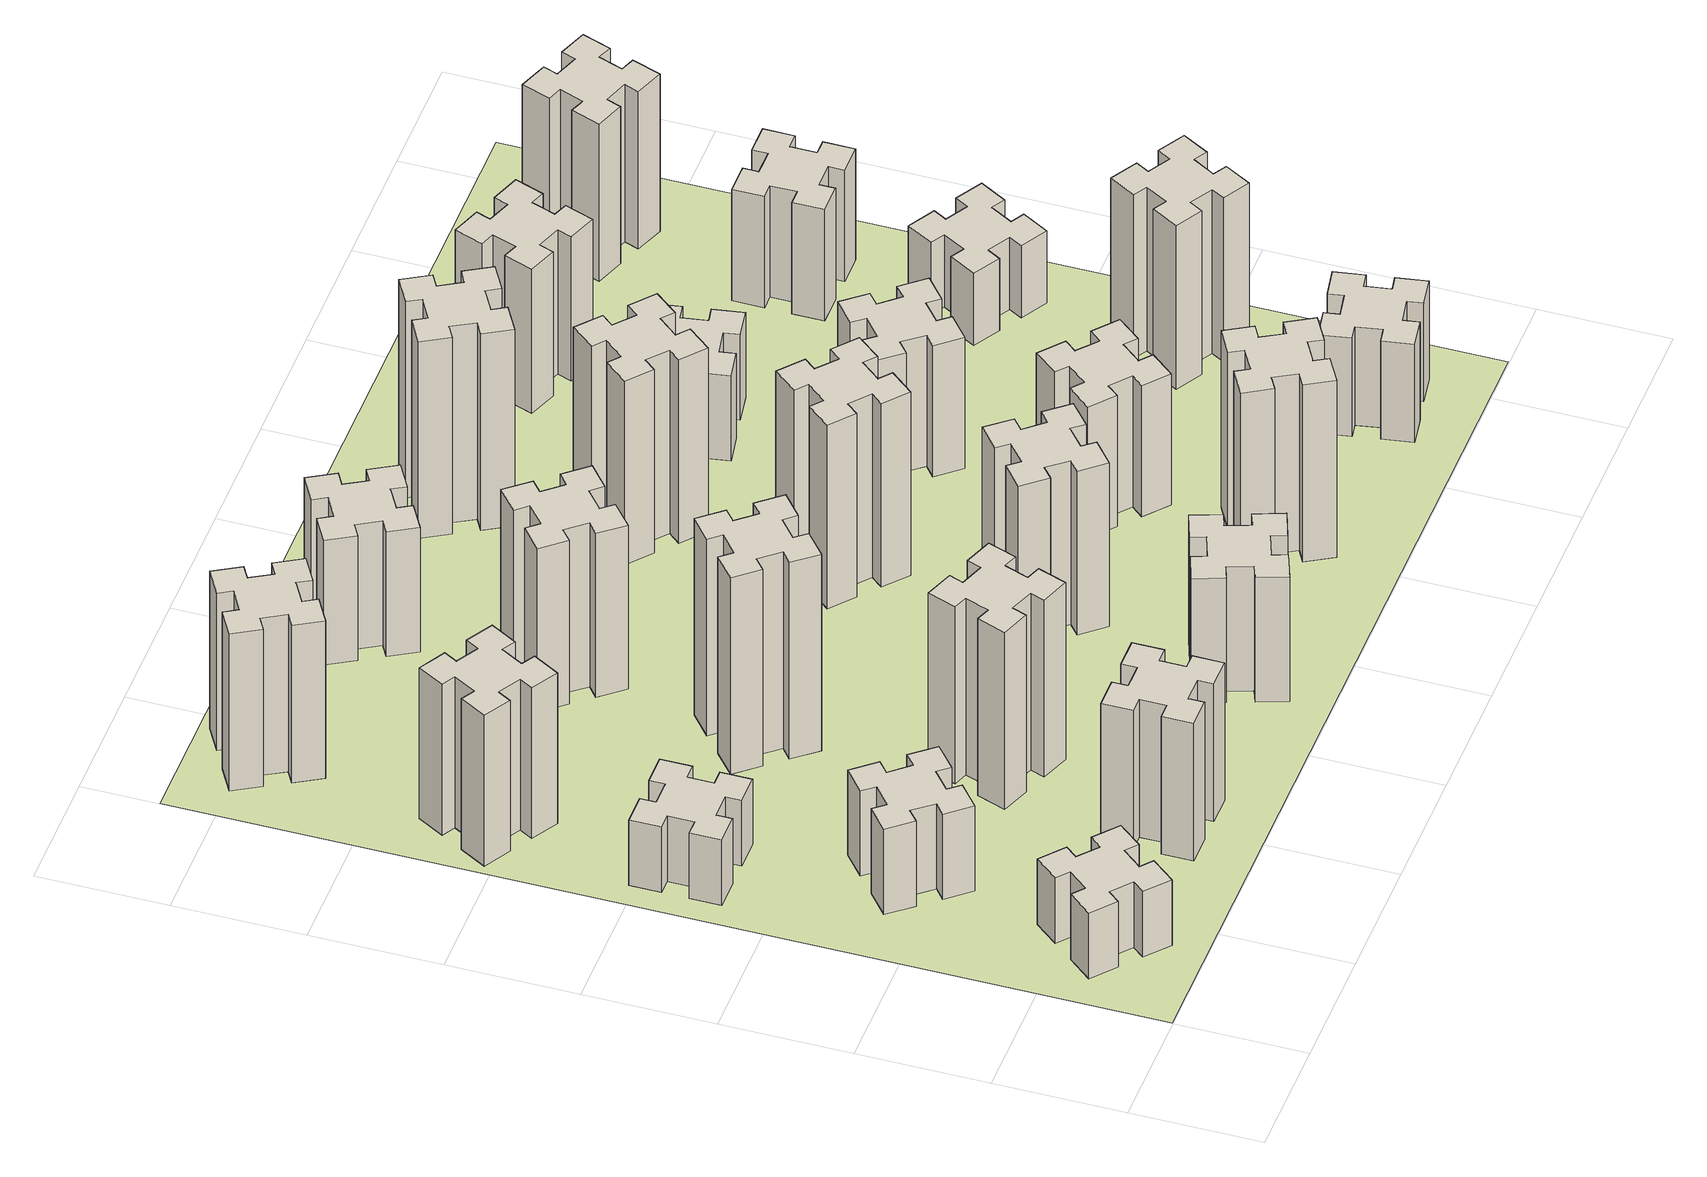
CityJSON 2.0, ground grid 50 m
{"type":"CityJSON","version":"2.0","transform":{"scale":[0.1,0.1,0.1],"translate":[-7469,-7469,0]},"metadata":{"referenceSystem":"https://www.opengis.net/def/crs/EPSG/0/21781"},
"CityObjects":{
"building1":{"type":"Building","attributes":{"class":"1000","function":"1000","usage":"1000","yearOfConstruction":2016,"roofType":"1000","measuredHeight":30,"storeysAboveGround":30,"storeysBelowGround":0},"geometry":[{"type":"Solid","lod":"1","boundaries":[[[[0,1,2,3,4,5,6,7,8,9,10,11,12,13,14,15,16,17,18,19]],[[17,16,20,21]],[[16,15,22,20]],[[15,14,23,22]],[[14,13,24,23]],[[13,12,25,24]],[[12,11,26,25]],[[11,10,27,26]],[[10,9,28,27]],[[9,8,29,28]],[[8,7,30,29]],[[7,6,31,30]],[[6,5,32,31]],[[5,4,33,32]],[[4,3,34,33]],[[3,2,35,34]],[[2,1,36,35]],[[1,0,37,36]],[[0,19,38,37]],[[19,18,39,38]],[[18,17,21,39]],[[24,25,26,27,28,29,30,31,32,33,34,35,36,37,38,39,21,20,22,23]]]]}]},
"building2":{"type":"Building","attributes":{"class":"1000","function":"1000","usage":"1000","yearOfConstruction":2016,"roofType":"1000","measuredHeight":39,"storeysAboveGround":30,"storeysBelowGround":0},"geometry":[{"type":"Solid","lod":"1","boundaries":[[[[40,41,42,43,44,45,46,47,48,49,50,51,52,53,54,55,56,57,58,59]],[[57,56,60,61]],[[56,55,62,60]],[[55,54,63,62]],[[54,53,64,63]],[[53,52,65,64]],[[52,51,66,65]],[[51,50,67,66]],[[50,49,68,67]],[[49,48,69,68]],[[48,47,70,69]],[[47,46,71,70]],[[46,45,72,71]],[[45,44,73,72]],[[44,43,74,73]],[[43,42,75,74]],[[42,41,76,75]],[[41,40,77,76]],[[40,59,78,77]],[[59,58,79,78]],[[58,57,61,79]],[[64,65,66,67,68,69,70,71,72,73,74,75,76,77,78,79,61,60,62,63]]]]}]},
"building3":{"type":"Building","attributes":{"class":"1000","function":"1000","usage":"1000","yearOfConstruction":2016,"roofType":"1000","measuredHeight":30,"storeysAboveGround":30,"storeysBelowGround":0},"geometry":[{"type":"Solid","lod":"1","boundaries":[[[[80,81,82,83,84,85,86,87,88,89,90,91,92,93,94,95,96,97,98,99]],[[97,96,100,101]],[[96,95,102,100]],[[95,94,103,102]],[[94,93,104,103]],[[93,92,105,104]],[[92,91,106,105]],[[91,90,107,106]],[[90,89,108,107]],[[89,88,109,108]],[[88,87,110,109]],[[87,86,111,110]],[[86,85,112,111]],[[85,84,113,112]],[[84,83,114,113]],[[83,82,115,114]],[[82,81,116,115]],[[81,80,117,116]],[[80,99,118,117]],[[99,98,119,118]],[[98,97,101,119]],[[104,105,106,107,108,109,110,111,112,113,114,115,116,117,118,119,101,100,102,103]]]]}]},
"building4":{"type":"Building","attributes":{"class":"1000","function":"1000","usage":"1000","yearOfConstruction":2016,"roofType":"1000","measuredHeight":69,"storeysAboveGround":30,"storeysBelowGround":0},"geometry":[{"type":"Solid","lod":"1","boundaries":[[[[120,121,122,123,124,125,126,127,128,129,130,131,132,133,134,135,136,137,138,139]],[[137,136,140,141]],[[136,135,142,140]],[[135,134,143,142]],[[134,133,144,143]],[[133,132,145,144]],[[132,131,146,145]],[[131,130,147,146]],[[130,129,148,147]],[[129,128,149,148]],[[128,127,150,149]],[[127,126,151,150]],[[126,125,152,151]],[[125,124,153,152]],[[124,123,154,153]],[[123,122,155,154]],[[122,121,156,155]],[[121,120,157,156]],[[120,139,158,157]],[[139,138,159,158]],[[138,137,141,159]],[[144,145,146,147,148,149,150,151,152,153,154,155,156,157,158,159,141,140,142,143]]]]}]},
"building5":{"type":"Building","attributes":{"class":"1000","function":"1000","usage":"1000","yearOfConstruction":2016,"roofType":"1000","measuredHeight":63,"storeysAboveGround":30,"storeysBelowGround":0},"geometry":[{"type":"Solid","lod":"1","boundaries":[[[[160,161,162,163,164,165,166,167,168,169,170,171,172,173,174,175,176,177,178,179]],[[177,176,180,181]],[[176,175,182,180]],[[175,174,183,182]],[[174,173,184,183]],[[173,172,185,184]],[[172,171,186,185]],[[171,170,187,186]],[[170,169,188,187]],[[169,168,189,188]],[[168,167,190,189]],[[167,166,191,190]],[[166,165,192,191]],[[165,164,193,192]],[[164,163,194,193]],[[163,162,195,194]],[[162,161,196,195]],[[161,160,197,196]],[[160,179,198,197]],[[179,178,199,198]],[[178,177,181,199]],[[184,185,186,187,188,189,190,191,192,193,194,195,196,197,198,199,181,180,182,183]]]]}]},
"building6":{"type":"Building","attributes":{"class":"1000","function":"1000","usage":"1000","yearOfConstruction":2016,"roofType":"1000","measuredHeight":72,"storeysAboveGround":30,"storeysBelowGround":0},"geometry":[{"type":"Solid","lod":"1","boundaries":[[[[200,201,202,203,204,205,206,207,208,209,210,211,212,213,214,215,216,217,218,219]],[[217,216,220,221]],[[216,215,222,220]],[[215,214,223,222]],[[214,213,224,223]],[[213,212,225,224]],[[212,211,226,225]],[[211,210,227,226]],[[210,209,228,227]],[[209,208,229,228]],[[208,207,230,229]],[[207,206,231,230]],[[206,205,232,231]],[[205,204,233,232]],[[204,203,234,233]],[[203,202,235,234]],[[202,201,236,235]],[[201,200,237,236]],[[200,219,238,237]],[[219,218,239,238]],[[218,217,221,239]],[[224,225,226,227,228,229,230,231,232,233,234,235,236,237,238,239,221,220,222,223]]]]}]},
"building7":{"type":"Building","attributes":{"class":"1000","function":"1000","usage":"1000","yearOfConstruction":2016,"roofType":"1000","measuredHeight":81,"storeysAboveGround":30,"storeysBelowGround":0},"geometry":[{"type":"Solid","lod":"1","boundaries":[[[[240,241,242,243,244,245,246,247,248,249,250,251,252,253,254,255,256,257,258,259]],[[257,256,260,261]],[[256,255,262,260]],[[255,254,263,262]],[[254,253,264,263]],[[253,252,265,264]],[[252,251,266,265]],[[251,250,267,266]],[[250,249,268,267]],[[249,248,269,268]],[[248,247,270,269]],[[247,246,271,270]],[[246,245,272,271]],[[245,244,273,272]],[[244,243,274,273]],[[243,242,275,274]],[[242,241,276,275]],[[241,240,277,276]],[[240,259,278,277]],[[259,258,279,278]],[[258,257,261,279]],[[264,265,266,267,268,269,270,271,272,273,274,275,276,277,278,279,261,260,262,263]]]]}]},
"building8":{"type":"Building","attributes":{"class":"1000","function":"1000","usage":"1000","yearOfConstruction":2016,"roofType":"1000","measuredHeight":90,"storeysAboveGround":30,"storeysBelowGround":0},"geometry":[{"type":"Solid","lod":"1","boundaries":[[[[280,281,282,283,284,285,286,287,288,289,290,291,292,293,294,295,296,297,298,299]],[[297,296,300,301]],[[296,295,302,300]],[[295,294,303,302]],[[294,293,304,303]],[[293,292,305,304]],[[292,291,306,305]],[[291,290,307,306]],[[290,289,308,307]],[[289,288,309,308]],[[288,287,310,309]],[[287,286,311,310]],[[286,285,312,311]],[[285,284,313,312]],[[284,283,314,313]],[[283,282,315,314]],[[282,281,316,315]],[[281,280,317,316]],[[280,299,318,317]],[[299,298,319,318]],[[298,297,301,319]],[[304,305,306,307,308,309,310,311,312,313,314,315,316,317,318,319,301,300,302,303]]]]}]},
"building9":{"type":"Building","attributes":{"class":"1000","function":"1000","usage":"1000","yearOfConstruction":2016,"roofType":"1000","measuredHeight":75,"storeysAboveGround":30,"storeysBelowGround":0},"geometry":[{"type":"Solid","lod":"1","boundaries":[[[[320,321,322,323,324,325,326,327,328,329,330,331,332,333,334,335,336,337,338,339]],[[337,336,340,341]],[[336,335,342,340]],[[335,334,343,342]],[[334,333,344,343]],[[333,332,345,344]],[[332,331,346,345]],[[331,330,347,346]],[[330,329,348,347]],[[329,328,349,348]],[[328,327,350,349]],[[327,326,351,350]],[[326,325,352,351]],[[325,324,353,352]],[[324,323,354,353]],[[323,322,355,354]],[[322,321,356,355]],[[321,320,357,356]],[[320,339,358,357]],[[339,338,359,358]],[[338,337,341,359]],[[344,345,346,347,348,349,350,351,352,353,354,355,356,357,358,359,341,340,342,343]]]]}]},
"building10":{"type":"Building","attributes":{"class":"1000","function":"1000","usage":"1000","yearOfConstruction":2016,"roofType":"1000","measuredHeight":57,"storeysAboveGround":30,"storeysBelowGround":0},"geometry":[{"type":"Solid","lod":"1","boundaries":[[[[360,361,362,363,364,365,366,367,368,369,370,371,372,373,374,375,376,377,378,379]],[[377,376,380,381]],[[376,375,382,380]],[[375,374,383,382]],[[374,373,384,383]],[[373,372,385,384]],[[372,371,386,385]],[[371,370,387,386]],[[370,369,388,387]],[[369,368,389,388]],[[368,367,390,389]],[[367,366,391,390]],[[366,365,392,391]],[[365,364,393,392]],[[364,363,394,393]],[[363,362,395,394]],[[362,361,396,395]],[[361,360,397,396]],[[360,379,398,397]],[[379,378,399,398]],[[378,377,381,399]],[[384,385,386,387,388,389,390,391,392,393,394,395,396,397,398,399,381,380,382,383]]]]}]},
"building11":{"type":"Building","attributes":{"class":"1000","function":"1000","usage":"1000","yearOfConstruction":2016,"roofType":"1000","measuredHeight":57,"storeysAboveGround":30,"storeysBelowGround":0},"geometry":[{"type":"Solid","lod":"1","boundaries":[[[[400,401,402,403,404,405,406,407,408,409,410,411,412,413,414,415,416,417,418,419]],[[417,416,420,421]],[[416,415,422,420]],[[415,414,423,422]],[[414,413,424,423]],[[413,412,425,424]],[[412,411,426,425]],[[411,410,427,426]],[[410,409,428,427]],[[409,408,429,428]],[[408,407,430,429]],[[407,406,431,430]],[[406,405,432,431]],[[405,404,433,432]],[[404,403,434,433]],[[403,402,435,434]],[[402,401,436,435]],[[401,400,437,436]],[[400,419,438,437]],[[419,418,439,438]],[[418,417,421,439]],[[424,425,426,427,428,429,430,431,432,433,434,435,436,437,438,439,421,420,422,423]]]]}]},
"building12":{"type":"Building","attributes":{"class":"1000","function":"1000","usage":"1000","yearOfConstruction":2016,"roofType":"1000","measuredHeight":75,"storeysAboveGround":30,"storeysBelowGround":0},"geometry":[{"type":"Solid","lod":"1","boundaries":[[[[440,441,442,443,444,445,446,447,448,449,450,451,452,453,454,455,456,457,458,459]],[[457,456,460,461]],[[456,455,462,460]],[[455,454,463,462]],[[454,453,464,463]],[[453,452,465,464]],[[452,451,466,465]],[[451,450,467,466]],[[450,449,468,467]],[[449,448,469,468]],[[448,447,470,469]],[[447,446,471,470]],[[446,445,472,471]],[[445,444,473,472]],[[444,443,474,473]],[[443,442,475,474]],[[442,441,476,475]],[[441,440,477,476]],[[440,459,478,477]],[[459,458,479,478]],[[458,457,461,479]],[[464,465,466,467,468,469,470,471,472,473,474,475,476,477,478,479,461,460,462,463]]]]}]},
"building13":{"type":"Building","attributes":{"class":"1000","function":"1000","usage":"1000","yearOfConstruction":2016,"roofType":"1000","measuredHeight":84,"storeysAboveGround":30,"storeysBelowGround":0},"geometry":[{"type":"Solid","lod":"1","boundaries":[[[[480,481,482,483,484,485,486,487,488,489,490,491,492,493,494,495,496,497,498,499]],[[497,496,500,501]],[[496,495,502,500]],[[495,494,503,502]],[[494,493,504,503]],[[493,492,505,504]],[[492,491,506,505]],[[491,490,507,506]],[[490,489,508,507]],[[489,488,509,508]],[[488,487,510,509]],[[487,486,511,510]],[[486,485,512,511]],[[485,484,513,512]],[[484,483,514,513]],[[483,482,515,514]],[[482,481,516,515]],[[481,480,517,516]],[[480,499,518,517]],[[499,498,519,518]],[[498,497,501,519]],[[504,505,506,507,508,509,510,511,512,513,514,515,516,517,518,519,501,500,502,503]]]]}]},
"building14":{"type":"Building","attributes":{"class":"1000","function":"1000","usage":"1000","yearOfConstruction":2016,"roofType":"1000","measuredHeight":84,"storeysAboveGround":30,"storeysBelowGround":0},"geometry":[{"type":"Solid","lod":"1","boundaries":[[[[520,521,522,523,524,525,526,527,528,529,530,531,532,533,534,535,536,537,538,539]],[[537,536,540,541]],[[536,535,542,540]],[[535,534,543,542]],[[534,533,544,543]],[[533,532,545,544]],[[532,531,546,545]],[[531,530,547,546]],[[530,529,548,547]],[[529,528,549,548]],[[528,527,550,549]],[[527,526,551,550]],[[526,525,552,551]],[[525,524,553,552]],[[524,523,554,553]],[[523,522,555,554]],[[522,521,556,555]],[[521,520,557,556]],[[520,539,558,557]],[[539,538,559,558]],[[538,537,541,559]],[[544,545,546,547,548,549,550,551,552,553,554,555,556,557,558,559,541,540,542,543]]]]}]},
"building15":{"type":"Building","attributes":{"class":"1000","function":"1000","usage":"1000","yearOfConstruction":2016,"roofType":"1000","measuredHeight":81,"storeysAboveGround":30,"storeysBelowGround":0},"geometry":[{"type":"Solid","lod":"1","boundaries":[[[[560,561,562,563,564,565,566,567,568,569,570,571,572,573,574,575,576,577,578,579]],[[577,576,580,581]],[[576,575,582,580]],[[575,574,583,582]],[[574,573,584,583]],[[573,572,585,584]],[[572,571,586,585]],[[571,570,587,586]],[[570,569,588,587]],[[569,568,589,588]],[[568,567,590,589]],[[567,566,591,590]],[[566,565,592,591]],[[565,564,593,592]],[[564,563,594,593]],[[563,562,595,594]],[[562,561,596,595]],[[561,560,597,596]],[[560,579,598,597]],[[579,578,599,598]],[[578,577,581,599]],[[584,585,586,587,588,589,590,591,592,593,594,595,596,597,598,599,581,580,582,583]]]]}]},
"building16":{"type":"Building","attributes":{"class":"1000","function":"1000","usage":"1000","yearOfConstruction":2016,"roofType":"1000","measuredHeight":90,"storeysAboveGround":30,"storeysBelowGround":0},"geometry":[{"type":"Solid","lod":"1","boundaries":[[[[600,601,602,603,604,605,606,607,608,609,610,611,612,613,614,615,616,617,618,619]],[[617,616,620,621]],[[616,615,622,620]],[[615,614,623,622]],[[614,613,624,623]],[[613,612,625,624]],[[612,611,626,625]],[[611,610,627,626]],[[610,609,628,627]],[[609,608,629,628]],[[608,607,630,629]],[[607,606,631,630]],[[606,605,632,631]],[[605,604,633,632]],[[604,603,634,633]],[[603,602,635,634]],[[602,601,636,635]],[[601,600,637,636]],[[600,619,638,637]],[[619,618,639,638]],[[618,617,621,639]],[[624,625,626,627,628,629,630,631,632,633,634,635,636,637,638,639,621,620,622,623]]]]}]},
"building17":{"type":"Building","attributes":{"class":"1000","function":"1000","usage":"1000","yearOfConstruction":2016,"roofType":"1000","measuredHeight":60,"storeysAboveGround":30,"storeysBelowGround":0},"geometry":[{"type":"Solid","lod":"1","boundaries":[[[[640,641,642,643,644,645,646,647,648,649,650,651,652,653,654,655,656,657,658,659]],[[657,656,660,661]],[[656,655,662,660]],[[655,654,663,662]],[[654,653,664,663]],[[653,652,665,664]],[[652,651,666,665]],[[651,650,667,666]],[[650,649,668,667]],[[649,648,669,668]],[[648,647,670,669]],[[647,646,671,670]],[[646,645,672,671]],[[645,644,673,672]],[[644,643,674,673]],[[643,642,675,674]],[[642,641,676,675]],[[641,640,677,676]],[[640,659,678,677]],[[659,658,679,678]],[[658,657,661,679]],[[664,665,666,667,668,669,670,671,672,673,674,675,676,677,678,679,661,660,662,663]]]]}]},
"building18":{"type":"Building","attributes":{"class":"1000","function":"1000","usage":"1000","yearOfConstruction":2016,"roofType":"1000","measuredHeight":60,"storeysAboveGround":30,"storeysBelowGround":0},"geometry":[{"type":"Solid","lod":"1","boundaries":[[[[680,681,682,683,684,685,686,687,688,689,690,691,692,693,694,695,696,697,698,699]],[[697,696,700,701]],[[696,695,702,700]],[[695,694,703,702]],[[694,693,704,703]],[[693,692,705,704]],[[692,691,706,705]],[[691,690,707,706]],[[690,689,708,707]],[[689,688,709,708]],[[688,687,710,709]],[[687,686,711,710]],[[686,685,712,711]],[[685,684,713,712]],[[684,683,714,713]],[[683,682,715,714]],[[682,681,716,715]],[[681,680,717,716]],[[680,699,718,717]],[[699,698,719,718]],[[698,697,701,719]],[[704,705,706,707,708,709,710,711,712,713,714,715,716,717,718,719,701,700,702,703]]]]}]},
"building19":{"type":"Building","attributes":{"class":"1000","function":"1000","usage":"1000","yearOfConstruction":2016,"roofType":"1000","measuredHeight":39,"storeysAboveGround":30,"storeysBelowGround":0},"geometry":[{"type":"Solid","lod":"1","boundaries":[[[[720,721,722,723,724,725,726,727,728,729,730,731,732,733,734,735,736,737,738,739]],[[737,736,740,741]],[[736,735,742,740]],[[735,734,743,742]],[[734,733,744,743]],[[733,732,745,744]],[[732,731,746,745]],[[731,730,747,746]],[[730,729,748,747]],[[729,728,749,748]],[[728,727,750,749]],[[727,726,751,750]],[[726,725,752,751]],[[725,724,753,752]],[[724,723,754,753]],[[723,722,755,754]],[[722,721,756,755]],[[721,720,757,756]],[[720,739,758,757]],[[739,738,759,758]],[[738,737,741,759]],[[744,745,746,747,748,749,750,751,752,753,754,755,756,757,758,759,741,740,742,743]]]]}]},
"building20":{"type":"Building","attributes":{"class":"1000","function":"1000","usage":"1000","yearOfConstruction":2016,"roofType":"1000","measuredHeight":45,"storeysAboveGround":30,"storeysBelowGround":0},"geometry":[{"type":"Solid","lod":"1","boundaries":[[[[760,761,762,763,764,765,766,767,768,769,770,771,772,773,774,775,776,777,778,779]],[[777,776,780,781]],[[776,775,782,780]],[[775,774,783,782]],[[774,773,784,783]],[[773,772,785,784]],[[772,771,786,785]],[[771,770,787,786]],[[770,769,788,787]],[[769,768,789,788]],[[768,767,790,789]],[[767,766,791,790]],[[766,765,792,791]],[[765,764,793,792]],[[764,763,794,793]],[[763,762,795,794]],[[762,761,796,795]],[[761,760,797,796]],[[760,779,798,797]],[[779,778,799,798]],[[778,777,781,799]],[[784,785,786,787,788,789,790,791,792,793,794,795,796,797,798,799,781,780,782,783]]]]}]},
"building21":{"type":"Building","attributes":{"class":"1000","function":"1000","usage":"1000","yearOfConstruction":2016,"roofType":"1000","measuredHeight":66,"storeysAboveGround":30,"storeysBelowGround":0},"geometry":[{"type":"Solid","lod":"1","boundaries":[[[[800,801,802,803,804,805,806,807,808,809,810,811,812,813,814,815,816,817,818,819]],[[817,816,820,821]],[[816,815,822,820]],[[815,814,823,822]],[[814,813,824,823]],[[813,812,825,824]],[[812,811,826,825]],[[811,810,827,826]],[[810,809,828,827]],[[809,808,829,828]],[[808,807,830,829]],[[807,806,831,830]],[[806,805,832,831]],[[805,804,833,832]],[[804,803,834,833]],[[803,802,835,834]],[[802,801,836,835]],[[801,800,837,836]],[[800,819,838,837]],[[819,818,839,838]],[[818,817,821,839]],[[824,825,826,827,828,829,830,831,832,833,834,835,836,837,838,839,821,820,822,823]]]]}]},
"building22":{"type":"Building","attributes":{"class":"1000","function":"1000","usage":"1000","yearOfConstruction":2016,"roofType":"1000","measuredHeight":75,"storeysAboveGround":30,"storeysBelowGround":0},"geometry":[{"type":"Solid","lod":"1","boundaries":[[[[840,841,842,843,844,845,846,847,848,849,850,851,852,853,854,855,856,857,858,859]],[[857,856,860,861]],[[856,855,862,860]],[[855,854,863,862]],[[854,853,864,863]],[[853,852,865,864]],[[852,851,866,865]],[[851,850,867,866]],[[850,849,868,867]],[[849,848,869,868]],[[848,847,870,869]],[[847,846,871,870]],[[846,845,872,871]],[[845,844,873,872]],[[844,843,874,873]],[[843,842,875,874]],[[842,841,876,875]],[[841,840,877,876]],[[840,859,878,877]],[[859,858,879,878]],[[858,857,861,879]],[[864,865,866,867,868,869,870,871,872,873,874,875,876,877,878,879,861,860,862,863]]]]}]},
"building23":{"type":"Building","attributes":{"class":"1000","function":"1000","usage":"1000","yearOfConstruction":2016,"roofType":"1000","measuredHeight":33,"storeysAboveGround":30,"storeysBelowGround":0},"geometry":[{"type":"Solid","lod":"1","boundaries":[[[[880,881,882,883,884,885,886,887,888,889,890,891,892,893,894,895,896,897,898,899]],[[897,896,900,901]],[[896,895,902,900]],[[895,894,903,902]],[[894,893,904,903]],[[893,892,905,904]],[[892,891,906,905]],[[891,890,907,906]],[[890,889,908,907]],[[889,888,909,908]],[[888,887,910,909]],[[887,886,911,910]],[[886,885,912,911]],[[885,884,913,912]],[[884,883,914,913]],[[883,882,915,914]],[[882,881,916,915]],[[881,880,917,916]],[[880,899,918,917]],[[899,898,919,918]],[[898,897,901,919]],[[904,905,906,907,908,909,910,911,912,913,914,915,916,917,918,919,901,900,902,903]]]]}]},
"building24":{"type":"Building","attributes":{"class":"1000","function":"1000","usage":"1000","yearOfConstruction":2016,"roofType":"1000","measuredHeight":51,"storeysAboveGround":30,"storeysBelowGround":0},"geometry":[{"type":"Solid","lod":"1","boundaries":[[[[920,921,922,923,924,925,926,927,928,929,930,931,932,933,934,935,936,937,938,939]],[[937,936,940,941]],[[936,935,942,940]],[[935,934,943,942]],[[934,933,944,943]],[[933,932,945,944]],[[932,931,946,945]],[[931,930,947,946]],[[930,929,948,947]],[[929,928,949,948]],[[928,927,950,949]],[[927,926,951,950]],[[926,925,952,951]],[[925,924,953,952]],[[924,923,954,953]],[[923,922,955,954]],[[922,921,956,955]],[[921,920,957,956]],[[920,939,958,957]],[[939,938,959,958]],[[938,937,941,959]],[[944,945,946,947,948,949,950,951,952,953,954,955,956,957,958,959,941,940,942,943]]]]}]},
"building25":{"type":"Building","attributes":{"class":"1000","function":"1000","usage":"1000","yearOfConstruction":2016,"roofType":"1000","measuredHeight":72,"storeysAboveGround":30,"storeysBelowGround":0},"geometry":[{"type":"Solid","lod":"1","boundaries":[[[[960,961,962,963,964,965,966,967,968,969,970,971,972,973,974,975,976,977,978,979]],[[977,976,980,981]],[[976,975,982,980]],[[975,974,983,982]],[[974,973,984,983]],[[973,972,985,984]],[[972,971,986,985]],[[971,970,987,986]],[[970,969,988,987]],[[969,968,989,988]],[[968,967,990,989]],[[967,966,991,990]],[[966,965,992,991]],[[965,964,993,992]],[[964,963,994,993]],[[963,962,995,994]],[[962,961,996,995]],[[961,960,997,996]],[[960,979,998,997]],[[979,978,999,998]],[[978,977,981,999]],[[984,985,986,987,988,989,990,991,992,993,994,995,996,997,998,999,981,980,982,983]]]]}]},
"landuse1":{"type":"LandUse","attributes":{"name":"plot1","function":"1010"},"geometry":[{"type":"MultiSurface","lod":"1","boundaries":[[[1000,1001,1002,1003]]]}]}
},
"vertices":[
[266,323,0],[343,259,0],[304,213,0],[396,136,0],[473,228,0],[427,266,0],[492,343,0],[538,304,0],[615,396,0],[523,473,0],[484,427,0],[408,492,0],[446,538,0],[354,615,0],[277,523,0],[323,484,0],[259,408,0],[213,446,0],[136,354,0],[228,277,0],[259,408,300],[213,446,300],[323,484,300],[277,523,300],[354,615,300],[446,538,300],[408,492,300],[484,427,300],[523,473,300],[615,396,300],[538,304,300],[492,343,300],[427,266,300],[473,228,300],[396,136,300],[304,213,300],[343,259,300],[266,323,300],[228,277,300],[136,354,300],
[508,999,0],[584,1063,0],[623,1017,0],[715,1094,0],[638,1186,0],[592,1148,0],[527,1224,0],[573,1263,0],[496,1355,0],[404,1278,0],[443,1232,0],[366,1167,0],[328,1213,0],[236,1136,0],[313,1044,0],[359,1083,0],[423,1006,0],[377,968,0],[454,876,0],[546,953,0],[423,1006,390],[377,968,390],[359,1083,390],[313,1044,390],[236,1136,390],[328,1213,390],[366,1167,390],[443,1232,390],[404,1278,390],[496,1355,390],[573,1263,390],[527,1224,390],[592,1148,390],[638,1186,390],[715,1094,390],[623,1017,390],[584,1063,390],[508,999,390],[546,953,390],[454,876,390],
[165,1905,0],[165,1805,0],[105,1805,0],[105,1685,0],[225,1685,0],[225,1745,0],[325,1745,0],[325,1685,0],[445,1685,0],[445,1805,0],[385,1805,0],[385,1905,0],[445,1905,0],[445,2025,0],[325,2025,0],[325,1965,0],[225,1965,0],[225,2025,0],[105,2025,0],[105,1905,0],[225,1965,300],[225,2025,300],[325,1965,300],[325,2025,300],[445,2025,300],[445,1905,300],[385,1905,300],[385,1805,300],[445,1805,300],[445,1685,300],[325,1685,300],[325,1745,300],[225,1745,300],[225,1685,300],[105,1685,300],[105,1805,300],[165,1805,300],[165,1905,300],[105,1905,300],[105,2025,300],
[346,2497,0],[396,2584,0],[448,2554,0],[508,2658,0],[404,2718,0],[374,2666,0],[287,2716,0],[317,2768,0],[213,2828,0],[153,2724,0],[205,2694,0],[155,2607,0],[103,2637,0],[43,2533,0],[147,2473,0],[177,2525,0],[264,2475,0],[234,2423,0],[338,2363,0],[398,2467,0],[264,2475,690],[234,2423,690],[177,2525,690],[147,2473,690],[43,2533,690],[103,2637,690],[155,2607,690],[205,2694,690],[153,2724,690],[213,2828,690],[317,2768,690],[287,2716,690],[374,2666,690],[404,2718,690],[508,2658,690],[448,2554,690],[396,2584,690],[346,2497,690],[398,2467,690],[338,2363,690],
[905,425,0],[905,325,0],[845,325,0],[845,205,0],[965,205,0],[965,265,0],[1065,265,0],[1065,205,0],[1185,205,0],[1185,325,0],[1125,325,0],[1125,425,0],[1185,425,0],[1185,545,0],[1065,545,0],[1065,485,0],[965,485,0],[965,545,0],[845,545,0],[845,425,0],[965,485,630],[965,545,630],[1065,485,630],[1065,545,630],[1185,545,630],[1185,425,630],[1125,425,630],[1125,325,630],[1185,325,630],[1185,205,630],[1065,205,630],[1065,265,630],[965,265,630],[965,205,630],[845,205,630],[845,325,630],[905,325,630],[905,425,630],[845,425,630],[845,545,630],
[496,3447,0],[446,3534,0],[498,3564,0],[438,3668,0],[334,3608,0],[364,3556,0],[277,3506,0],[247,3558,0],[143,3498,0],[203,3394,0],[255,3424,0],[305,3337,0],[253,3307,0],[313,3203,0],[417,3263,0],[387,3315,0],[474,3365,0],[504,3313,0],[608,3373,0],[548,3477,0],[474,3365,720],[504,3313,720],[387,3315,720],[417,3263,720],[313,3203,720],[253,3307,720],[305,3337,720],[255,3424,720],[203,3394,720],[143,3498,720],[247,3558,720],[277,3506,720],[364,3556,720],[334,3608,720],[438,3668,720],[498,3564,720],[446,3534,720],[496,3447,720],[548,3477,720],[608,3373,720],
[1200,1102,0],[1106,1136,0],[1127,1192,0],[1014,1233,0],[973,1120,0],[1029,1100,0],[995,1006,0],[939,1027,0],[897,914,0],[1010,873,0],[1031,929,0],[1125,895,0],[1104,839,0],[1217,797,0],[1258,910,0],[1202,931,0],[1236,1025,0],[1292,1004,0],[1333,1117,0],[1220,1158,0],[1236,1025,810],[1292,1004,810],[1202,931,810],[1258,910,810],[1217,797,810],[1104,839,810],[1125,895,810],[1031,929,810],[1010,873,810],[897,914,810],[939,1027,810],[995,1006,810],[1029,1100,810],[973,1120,810],[1014,1233,810],[1127,1192,810],[1106,1136,810],[1200,1102,810],[1220,1158,810],[1333,1117,810],
[1048,1739,0],[1124,1803,0],[1163,1757,0],[1255,1834,0],[1178,1926,0],[1132,1888,0],[1067,1964,0],[1113,2003,0],[1036,2095,0],[944,2018,0],[983,1972,0],[906,1907,0],[868,1953,0],[776,1876,0],[853,1784,0],[899,1823,0],[963,1746,0],[917,1708,0],[994,1616,0],[1086,1693,0],[963,1746,900],[917,1708,900],[899,1823,900],[853,1784,900],[776,1876,900],[868,1953,900],[906,1907,900],[983,1972,900],[944,2018,900],[1036,2095,900],[1113,2003,900],[1067,1964,900],[1132,1888,900],[1178,1926,900],[1255,1834,900],[1163,1757,900],[1124,1803,900],[1048,1739,900],[1086,1693,900],[994,1616,900],
[1148,2479,0],[1224,2543,0],[1263,2497,0],[1355,2574,0],[1278,2666,0],[1232,2628,0],[1167,2704,0],[1213,2743,0],[1136,2835,0],[1044,2758,0],[1083,2712,0],[1006,2647,0],[968,2693,0],[876,2616,0],[953,2524,0],[999,2563,0],[1063,2486,0],[1017,2448,0],[1094,2356,0],[1186,2433,0],[1063,2486,750],[1017,2448,750],[999,2563,750],[953,2524,750],[876,2616,750],[968,2693,750],[1006,2647,750],[1083,2712,750],[1044,2758,750],[1136,2835,750],[1213,2743,750],[1167,2704,750],[1232,2628,750],[1278,2666,750],[1355,2574,750],[1263,2497,750],[1224,2543,750],[1148,2479,750],[1186,2433,750],[1094,2356,750],
[1976,366,0],[1942,460,0],[1998,480,0],[1957,593,0],[1844,552,0],[1865,496,0],[1771,462,0],[1750,518,0],[1637,477,0],[1679,364,0],[1735,385,0],[1769,291,0],[1713,270,0],[1754,157,0],[1867,199,0],[1846,255,0],[1940,289,0],[1960,233,0],[2073,274,0],[2032,387,0],[1940,289,570],[1960,233,570],[1846,255,570],[1867,199,570],[1754,157,570],[1713,270,570],[1769,291,570],[1735,385,570],[1679,364,570],[1637,477,570],[1750,518,570],[1771,462,570],[1865,496,570],[1844,552,570],[1957,593,570],[1998,480,570],[1942,460,570],[1976,366,570],[2032,387,570],[2073,274,570],
[1236,3347,0],[1186,3434,0],[1238,3464,0],[1178,3568,0],[1074,3508,0],[1104,3456,0],[1017,3406,0],[987,3458,0],[883,3398,0],[943,3294,0],[995,3324,0],[1045,3237,0],[993,3207,0],[1053,3103,0],[1157,3163,0],[1127,3215,0],[1214,3265,0],[1244,3213,0],[1348,3273,0],[1288,3377,0],[1214,3265,570],[1244,3213,570],[1127,3215,570],[1157,3163,570],[1053,3103,570],[993,3207,570],[1045,3237,570],[995,3324,570],[943,3294,570],[883,3398,570],[987,3458,570],[1017,3406,570],[1104,3456,570],[1074,3508,570],[1178,3568,570],[1238,3464,570],[1186,3434,570],[1236,3347,570],[1288,3377,570],[1348,3273,570],
[2072,1148,0],[2007,1224,0],[2053,1263,0],[1976,1355,0],[1884,1278,0],[1923,1232,0],[1846,1167,0],[1808,1213,0],[1716,1136,0],[1793,1044,0],[1839,1083,0],[1903,1006,0],[1857,968,0],[1934,876,0],[2026,953,0],[1988,999,0],[2064,1063,0],[2103,1017,0],[2195,1094,0],[2118,1186,0],[2064,1063,750],[2103,1017,750],[1988,999,750],[2026,953,750],[1934,876,750],[1857,968,750],[1903,1006,750],[1839,1083,750],[1793,1044,750],[1716,1136,750],[1808,1213,750],[1846,1167,750],[1923,1232,750],[1884,1278,750],[1976,1355,750],[2053,1263,750],[2007,1224,750],[2072,1148,750],[2118,1186,750],[2195,1094,750],
[1903,1964,0],[1839,1888,0],[1793,1926,0],[1716,1834,0],[1808,1757,0],[1846,1803,0],[1923,1739,0],[1884,1693,0],[1976,1616,0],[2053,1708,0],[2007,1746,0],[2072,1823,0],[2118,1784,0],[2195,1876,0],[2103,1953,0],[2064,1907,0],[1988,1972,0],[2026,2018,0],[1934,2095,0],[1857,2003,0],[1988,1972,840],[2026,2018,840],[2064,1907,840],[2103,1953,840],[2195,1876,840],[2118,1784,840],[2072,1823,840],[2007,1746,840],[2053,1708,840],[1976,1616,840],[1884,1693,840],[1923,1739,840],[1846,1803,840],[1808,1757,840],[1716,1834,840],[1793,1926,840],[1839,1888,840],[1903,1964,840],[1857,2003,840],[1934,2095,840],
[2007,2486,0],[2072,2563,0],[2118,2524,0],[2195,2616,0],[2103,2693,0],[2064,2647,0],[1988,2712,0],[2026,2758,0],[1934,2835,0],[1857,2743,0],[1903,2704,0],[1839,2628,0],[1793,2666,0],[1716,2574,0],[1808,2497,0],[1846,2543,0],[1923,2479,0],[1884,2433,0],[1976,2356,0],[2053,2448,0],[1923,2479,840],[1884,2433,840],[1846,2543,840],[1808,2497,840],[1716,2574,840],[1793,2666,840],[1839,2628,840],[1903,2704,840],[1857,2743,840],[1934,2835,840],[2026,2758,840],[1988,2712,840],[2064,2647,840],[2103,2693,840],[2195,2616,840],[2118,2524,840],[2072,2563,840],[2007,2486,840],[2053,2448,840],[1976,2356,840],
[2584,596,0],[2497,546,0],[2467,598,0],[2363,538,0],[2423,434,0],[2475,464,0],[2525,377,0],[2473,347,0],[2533,243,0],[2637,303,0],[2607,355,0],[2694,405,0],[2724,353,0],[2828,413,0],[2768,517,0],[2716,487,0],[2666,574,0],[2718,604,0],[2658,708,0],[2554,648,0],[2666,574,810],[2718,604,810],[2716,487,810],[2768,517,810],[2828,413,810],[2724,353,810],[2694,405,810],[2607,355,810],[2637,303,810],[2533,243,810],[2473,347,810],[2525,377,810],[2475,464,810],[2423,434,810],[2363,538,810],[2467,598,810],[2497,546,810],[2584,596,810],[2554,648,810],[2658,708,810],
[1735,3224,0],[1785,3137,0],[1733,3107,0],[1793,3003,0],[1897,3063,0],[1867,3115,0],[1954,3165,0],[1984,3113,0],[2088,3173,0],[2028,3277,0],[1976,3247,0],[1926,3334,0],[1978,3364,0],[1918,3468,0],[1814,3408,0],[1844,3356,0],[1757,3306,0],[1727,3358,0],[1623,3298,0],[1683,3194,0],[1757,3306,900],[1727,3358,900],[1844,3356,900],[1814,3408,900],[1918,3468,900],[1978,3364,900],[1926,3334,900],[1976,3247,900],[2028,3277,900],[2088,3173,900],[1984,3113,900],[1954,3165,900],[1867,3115,900],[1897,3063,900],[1793,3003,900],[1733,3107,900],[1785,3137,900],[1735,3224,900],[1683,3194,900],[1623,3298,900],
[2647,1006,0],[2712,1083,0],[2758,1044,0],[2835,1136,0],[2743,1213,0],[2704,1167,0],[2628,1232,0],[2666,1278,0],[2574,1355,0],[2497,1263,0],[2543,1224,0],[2479,1148,0],[2433,1186,0],[2356,1094,0],[2448,1017,0],[2486,1063,0],[2563,999,0],[2524,953,0],[2616,876,0],[2693,968,0],[2563,999,600],[2524,953,600],[2486,1063,600],[2448,1017,600],[2356,1094,600],[2433,1186,600],[2479,1148,600],[2543,1224,600],[2497,1263,600],[2574,1355,600],[2666,1278,600],[2628,1232,600],[2704,1167,600],[2743,1213,600],[2835,1136,600],[2758,1044,600],[2712,1083,600],[2647,1006,600],[2693,968,600],[2616,876,600],
[2628,1739,0],[2704,1803,0],[2743,1757,0],[2835,1834,0],[2758,1926,0],[2712,1888,0],[2647,1964,0],[2693,2003,0],[2616,2095,0],[2524,2018,0],[2563,1972,0],[2486,1907,0],[2448,1953,0],[2356,1876,0],[2433,1784,0],[2479,1823,0],[2543,1746,0],[2497,1708,0],[2574,1616,0],[2666,1693,0],[2543,1746,600],[2497,1708,600],[2479,1823,600],[2433,1784,600],[2356,1876,600],[2448,1953,600],[2486,1907,600],[2563,1972,600],[2524,2018,600],[2616,2095,600],[2693,2003,600],[2647,1964,600],[2712,1888,600],[2758,1926,600],[2835,1834,600],[2743,1757,600],[2704,1803,600],[2628,1739,600],[2666,1693,600],[2574,1616,600],
[2612,2565,0],[2595,2664,0],[2654,2674,0],[2633,2792,0],[2515,2771,0],[2525,2712,0],[2427,2695,0],[2417,2754,0],[2298,2733,0],[2319,2615,0],[2378,2625,0],[2396,2527,0],[2337,2517,0],[2357,2398,0],[2476,2419,0],[2465,2478,0],[2564,2496,0],[2574,2437,0],[2692,2457,0],[2671,2576,0],[2564,2496,390],[2574,2437,390],[2465,2478,390],[2476,2419,390],[2357,2398,390],[2337,2517,390],[2396,2527,390],[2378,2625,390],[2319,2615,390],[2298,2733,390],[2417,2754,390],[2427,2695,390],[2525,2712,390],[2515,2771,390],[2633,2792,390],[2654,2674,390],[2595,2664,390],[2612,2565,390],[2671,2576,390],[2692,2457,390],
[3452,345,0],[3435,444,0],[3494,454,0],[3473,572,0],[3355,551,0],[3365,492,0],[3267,475,0],[3257,534,0],[3138,513,0],[3159,395,0],[3218,405,0],[3236,307,0],[3177,297,0],[3197,178,0],[3316,199,0],[3305,258,0],[3404,276,0],[3414,217,0],[3532,237,0],[3511,356,0],[3404,276,450],[3414,217,450],[3305,258,450],[3316,199,450],[3197,178,450],[3177,297,450],[3236,307,450],[3218,405,450],[3159,395,450],[3138,513,450],[3257,534,450],[3267,475,450],[3365,492,450],[3355,551,450],[3473,572,450],[3494,454,450],[3435,444,450],[3452,345,450],[3511,356,450],[3532,237,450],
[2682,3151,0],[2716,3245,0],[2772,3224,0],[2813,3337,0],[2700,3378,0],[2680,3322,0],[2586,3356,0],[2607,3412,0],[2494,3453,0],[2453,3340,0],[2509,3320,0],[2475,3226,0],[2419,3247,0],[2377,3134,0],[2490,3093,0],[2511,3149,0],[2605,3115,0],[2584,3059,0],[2697,3017,0],[2738,3130,0],[2605,3115,660],[2584,3059,660],[2511,3149,660],[2490,3093,660],[2377,3134,660],[2419,3247,660],[2475,3226,660],[2509,3320,660],[2453,3340,660],[2494,3453,660],[2607,3412,660],[2586,3356,660],[2680,3322,660],[2700,3378,660],[2813,3337,660],[2772,3224,660],[2716,3245,660],[2682,3151,660],[2738,3130,660],[2697,3017,660],
[3534,1186,0],[3447,1236,0],[3477,1288,0],[3373,1348,0],[3313,1244,0],[3365,1214,0],[3315,1127,0],[3263,1157,0],[3203,1053,0],[3307,993,0],[3337,1045,0],[3424,995,0],[3394,943,0],[3498,883,0],[3558,987,0],[3506,1017,0],[3556,1104,0],[3608,1074,0],[3668,1178,0],[3564,1238,0],[3556,1104,750],[3608,1074,750],[3506,1017,750],[3558,987,750],[3498,883,750],[3394,943,750],[3424,995,750],[3337,1045,750],[3307,993,750],[3203,1053,750],[3263,1157,750],[3315,1127,750],[3365,1214,750],[3313,1244,750],[3373,1348,750],[3477,1288,750],[3447,1236,750],[3534,1186,750],[3564,1238,750],[3668,1178,750],
[3506,1757,0],[3556,1844,0],[3608,1814,0],[3668,1918,0],[3564,1978,0],[3534,1926,0],[3447,1976,0],[3477,2028,0],[3373,2088,0],[3313,1984,0],[3365,1954,0],[3315,1867,0],[3263,1897,0],[3203,1793,0],[3307,1733,0],[3337,1785,0],[3424,1735,0],[3394,1683,0],[3498,1623,0],[3558,1727,0],[3424,1735,330],[3394,1683,330],[3337,1785,330],[3307,1733,330],[3203,1793,330],[3263,1897,330],[3315,1867,330],[3365,1954,330],[3313,1984,330],[3373,2088,330],[3477,2028,330],[3447,1976,330],[3534,1926,330],[3564,1978,330],[3668,1918,330],[3608,1814,330],[3556,1844,330],[3506,1757,330],[3558,1727,330],[3498,1623,330],
[3385,2605,0],[3285,2605,0],[3285,2665,0],[3165,2665,0],[3165,2545,0],[3225,2545,0],[3225,2445,0],[3165,2445,0],[3165,2325,0],[3285,2325,0],[3285,2385,0],[3385,2385,0],[3385,2325,0],[3505,2325,0],[3505,2445,0],[3445,2445,0],[3445,2545,0],[3505,2545,0],[3505,2665,0],[3385,2665,0],[3445,2545,510],[3505,2545,510],[3445,2445,510],[3505,2445,510],[3505,2325,510],[3385,2325,510],[3385,2385,510],[3285,2385,510],[3285,2325,510],[3165,2325,510],[3165,2445,510],[3225,2445,510],[3225,2545,510],[3165,2545,510],[3165,2665,510],[3285,2665,510],[3285,2605,510],[3385,2605,510],[3385,2665,510],[3505,2665,510],
[3420,3322,0],[3326,3356,0],[3347,3412,0],[3234,3453,0],[3193,3340,0],[3249,3320,0],[3215,3226,0],[3159,3247,0],[3117,3134,0],[3230,3093,0],[3251,3149,0],[3345,3115,0],[3324,3059,0],[3437,3017,0],[3478,3130,0],[3422,3151,0],[3456,3245,0],[3512,3224,0],[3553,3337,0],[3440,3378,0],[3456,3245,720],[3512,3224,720],[3422,3151,720],[3478,3130,720],[3437,3017,720],[3324,3059,720],[3345,3115,720],[3251,3149,720],[3230,3093,720],[3117,3134,720],[3159,3247,720],[3215,3226,720],[3249,3320,720],[3193,3340,720],[3234,3453,720],[3347,3412,720],[3326,3356,720],[3420,3322,720],[3440,3378,720],[3553,3337,720],
[5,3705,0],[3705,3705,0],[3705,5,0],[5,5,0]
]}
